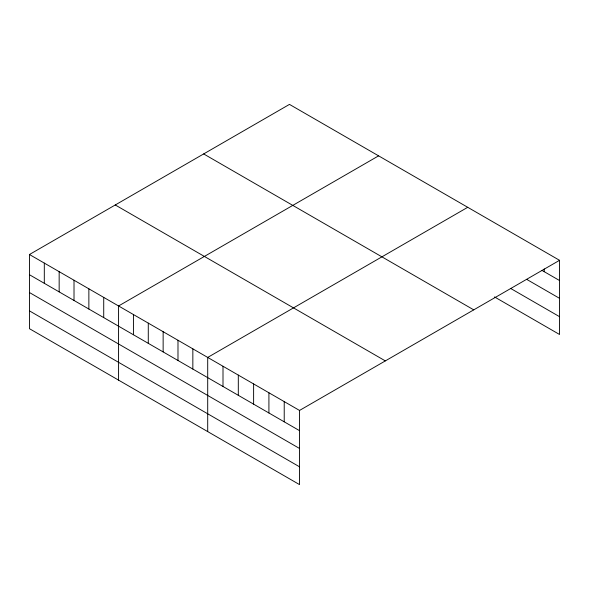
<?xml version="1.0" encoding="UTF-8"?>
<svg xmlns="http://www.w3.org/2000/svg" width="589" height="589" viewBox="0 0 589 589"><rect width="100%" height="100%" fill="white"/><g stroke="black" fill="none" stroke-linecap="round" stroke-linejoin="round"><path stroke-width="0.88" d="M299.529 448.465L299.529 410.445L29.45 254.514L29.45 328.684L299.529 484.607L299.529 448.465L29.45 292.534M494.51 296.93L559.55 334.486L559.55 260.316L289.471 104.393L29.45 254.514M378.602 155.849L118.573 305.971L118.573 380.141M467.725 207.306L207.703 357.427L207.703 431.597M299.529 410.445L559.55 260.316M541.954 270.373L559.55 280.533M526.647 279.341L559.55 298.336M510.575 288.404L559.55 316.683M203.669 153.935L473.74 309.858M115.26 204.972L385.331 360.902M29.45 274.732L299.529 430.655M29.45 310.874L299.529 466.805M544.243 268.937L544.243 271.698M284.222 401.602L284.222 421.82M268.915 392.767L268.915 412.985M253.616 383.932L253.616 404.15M238.309 375.097L238.309 395.315M223.003 366.262L223.003 386.48M192.846 348.85L192.846 369.067M177.988 340.273L177.988 360.49M163.138 331.695L163.138 351.913M148.281 323.125L148.281 343.335M133.431 314.548L133.431 334.758M103.723 297.393L103.723 317.611M88.865 288.816L88.865 309.034M74.015 280.239L74.015 300.456M59.158 271.669L59.158 291.879M44.308 263.092L44.308 283.309"/></g></svg>
